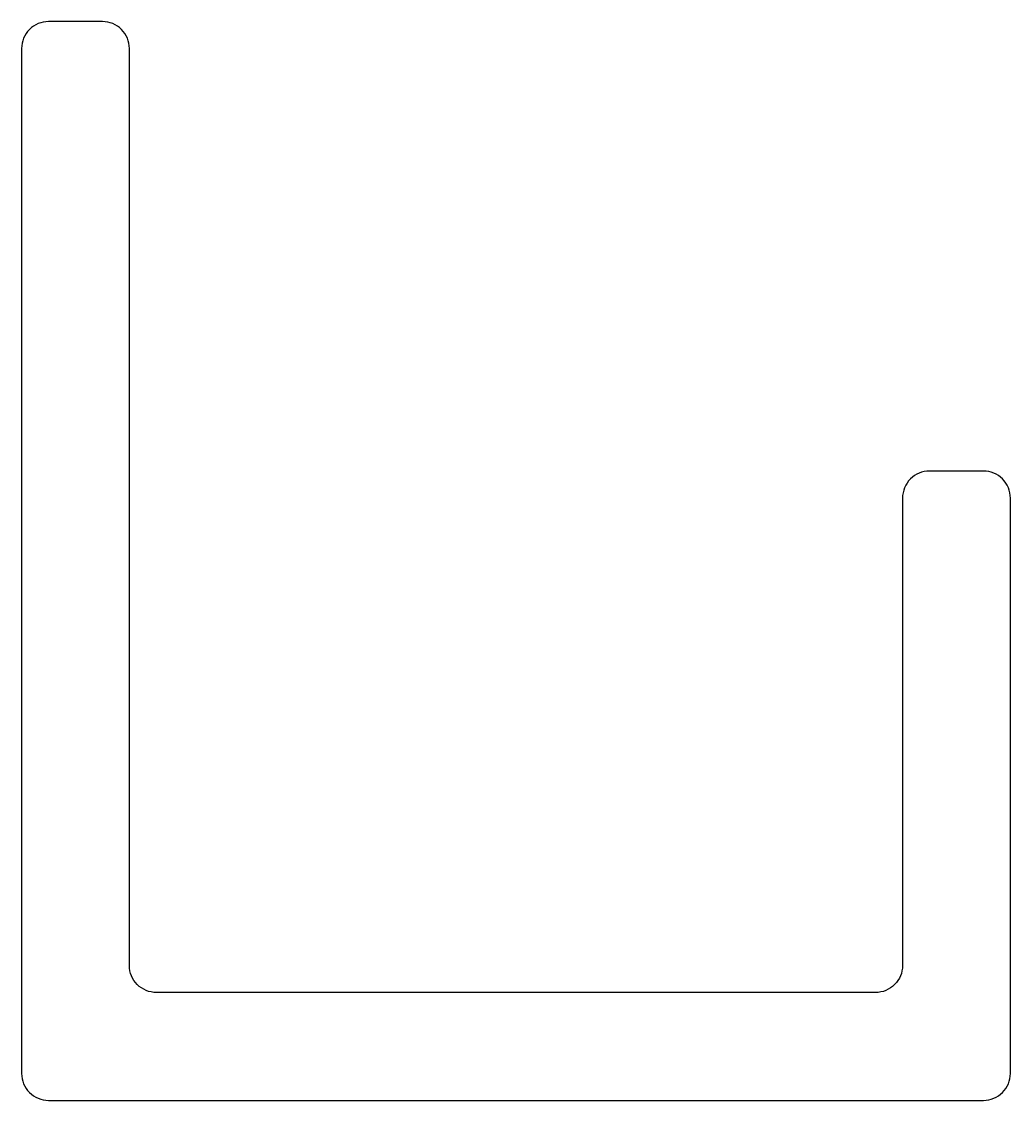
# Model space of a CAD drawing. Extents: x 698.8 to 709.8, y -25.6 to -13.6.
import ezdxf

# ---------------------------------------------------------------- set-up
doc = ezdxf.new("R2010")
doc.units = 0
doc.header["$LTSCALE"] = 15
doc.layers.get('0').update_dxf_attribs({"linetype": 'CONTINUOUS'})

msp = doc.modelspace()

# ---------------------------------------------------------------- linework, layer by layer
at = {"color": 0, "ltscale": 0.05}
msp.add_lwpolyline([(699.992, -13.879, 0.414214), (699.692, -13.579), (699.092, -13.579, 0.414214), (698.792, -13.879), (698.792, -25.279, 0.414214), (699.092, -25.579), (709.492, -25.579, 0.414214), (709.792, -25.279), (709.792, -18.879, 0.414214), (709.492, -18.579), (708.892, -18.579, 0.414214), (708.592, -18.879), (708.592, -24.079, -0.414214), (708.292, -24.379), (700.292, -24.379, -0.414214), (699.992, -24.079)], format="xyb", close=True, dxfattribs=at)

doc.saveas('drawing.dxf')
